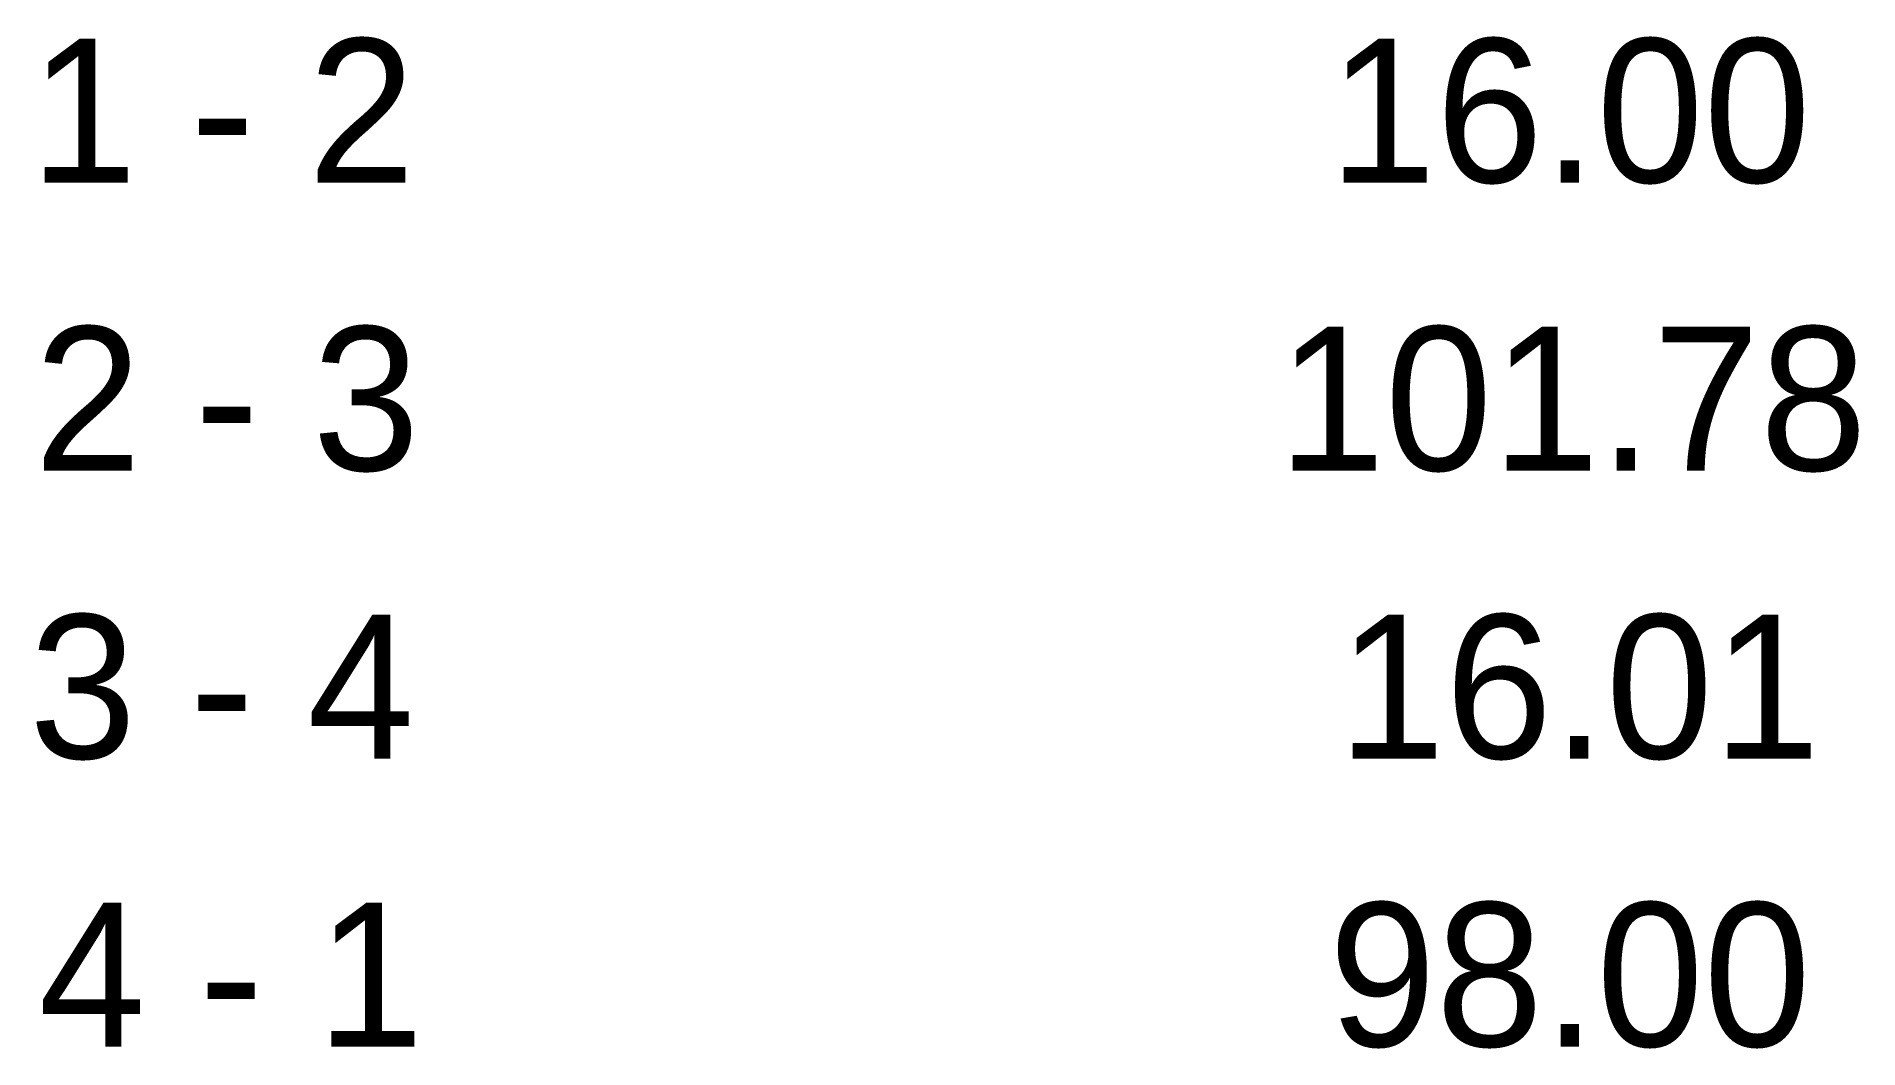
# Model space of a CAD drawing. Extents: x 548395 to 549429, y 1837935 to 1839110.
# Drawn here: x 548394.65 to 548432.61, y 1837935.35 to 1837956.44 of the extents above.
import ezdxf

# ---------------------------------------------------------------- set-up
doc = ezdxf.new("R2010")
doc.units = 0
doc.layers.add('Level 52', color=7, linetype='Continuous')

msp = doc.modelspace()

# ---------------------------------------------------------------- texts
at = {"layer": 'Level 52'}
for s, p in [('1 - 2', (548394.511, 1837953.392)), ('16.00', (548421.573, 1837953.392)), ('2 - 3', (548394.603, 1837947.392)), ('101.78', (548420.513, 1837947.392)), ('3 - 4', (548394.496, 1837941.392)), ('16.01', (548421.766, 1837941.392)), ('4 - 1', (548394.691, 1837935.392)), ('98.00', (548421.573, 1837935.392))]:
    msp.add_text(s, height=3, dxfattribs=at).set_placement(p)

doc.saveas('drawing.dxf')
